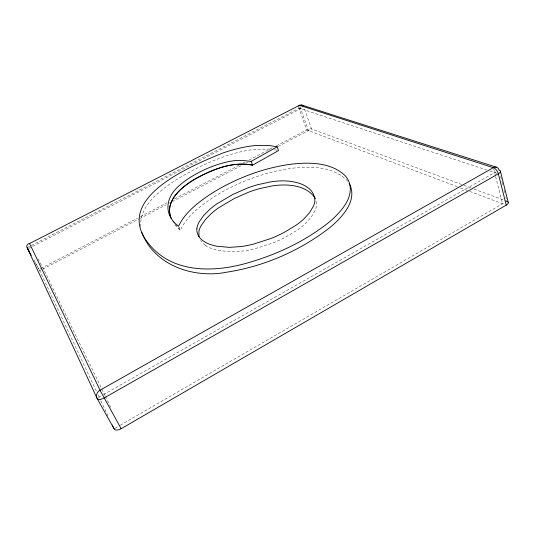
<?xml version="1.0" encoding="UTF-8"?>
<svg xmlns="http://www.w3.org/2000/svg" width="535" height="535" viewBox="0 0 535 535"><rect width="100%" height="100%" fill="white"/><g stroke="black" fill="none" stroke-linecap="round" stroke-linejoin="round"><path stroke-width="0.4" stroke-dasharray="2.67 2.01" d="M140.672 226.78C139.454 206.918 157.076 192.988 171.722 182.723C188.052 172.056 205.607 163.195 223.991 156.668A66.3 23.627 -22.6 0 1 240.837 151.786A66.2 23.587 -22.6 0 1 256.446 149.205L270.275 149.145M114.784 428.421L118.248 426.415M120.355 425.191L504.398 202.665M505.02 202.304L506.886 201.22L505.883 197.228M98.447 397.458L101.289 395.84M103.436 394.623L495.885 171.869M96.32 391.045L39.102 269.413L42.038 267.888M105.061 395.639L42.773 267.507L137.435 218.18M140.391 216.642L167.007 202.772M174.403 198.92L239.466 165.014M243.164 163.088L245.378 161.938M249.076 160.012L273.472 147.299M276.435 145.754L306.742 129.958A3.765 1.264 -20.1 0 1 311.557 128.955L463.129 185.036M41.944 269.566L39.724 270.723L35.317 262.718M42.68 269.185L138.913 218.996M139.648 218.608L166.298 204.711M169.261 203.166L171.481 202.009M172.223 201.628L241.8 165.335M246.24 163.021L248.467 161.864M278.073 146.423L311.557 128.955L304.141 107.869M27.138 247.651L299.018 108.17A3.812 1.177 -20.4 0 1 302.429 107.053M28.449 248.501L302.596 107.742M274.508 149.706L276.943 150.221M298.69 106.96A3.792 1.324 63.6 0 0 299.018 108.17L486.703 169.983M489.866 171.026L496.848 173.32M463.912 185.324L470.947 187.925M474.07 189.082L506.886 201.22M457.318 186.702L306.742 129.958L299.018 108.17M460.441 187.879L469.014 191.109M469.797 191.403L504.752 204.577M205.333 245.304L200.585 240.509M174.878 224.265L180.369 230.197C186.12 217.778 196.94 208.717 207.868 200.939A85.694 34.501 -21.8 0 1 218.822 193.917C241.479 180.71 266.617 171.568 292.658 168.171C310.868 166.118 332.422 166.405 346.486 179.874A114.724 47.388 -22.5 0 1 347.884 181.559M175.273 224.747L180.369 230.197L178.563 226.198M172.858 221.45L174.477 223.704M33.919 259.983L39.102 269.413M38.012 258.8L42.773 267.507M105.428 396.388L111.253 408.379M98.099 394.823L100.587 400.113M100.941 400.869L108.05 415.976M299.961 106.672L308.421 130.594M493.731 169.093L495.43 175.781M495.631 176.583L502.539 203.741M500.666 176.456L501.87 181.251M502.071 182.047L502.873 185.244M504.077 190.039L504.88 193.235M316.366 201.401L316.486 205.761A60.442 25.038 -21.9 0 1 315.102 210.529L311.256 217.116L305.431 223.583A50.471 21.066 -21.6 0 1 297.614 229.869L285.971 236.931A55.7 23.132 -21.7 0 1 272.342 243.157L255.516 248.548A57.058 23.654 -21.8 0 1 242.903 251.015L231.214 251.771L219.009 250.601A85.506 34.601 -21.2 0 1 205.326 245.311"/><path stroke-width="0.8" d="M303.412 106.211A3.832 3.344 -70.3 0 0 299.48 105.308L29.585 243.545C27.539 243.619 25.934 246.04 27.138 247.651L97.022 398.261L114.089 428.823A6.4 3.424 -31.8 0 0 121.144 428.722L506.237 205.132A5.818 2.635 -13 0 0 507.488 201.514M277.157 146.811L268.871 145.44L255.041 145.573A66.347 23.333 -22.6 0 0 239.412 148.202A66.447 23.366 -22.6 0 0 222.547 153.117C188.882 166.76 108.685 200.384 151.338 246.816C175.079 273.245 214.495 272.228 246.053 263.347C275.685 255.088 304.295 241.8 328.497 222.66A89.151 36.507 -21.6 0 0 339.825 211.76A86.496 35.484 -21.6 0 0 347.121 201.294C350.03 195.67 351.381 188.962 349.342 182.823A115.025 46.906 -22.5 0 0 345.008 175.54C330.877 162.192 309.35 162.098 291.187 164.191C265.099 167.689 239.927 176.858 217.203 190.059A85.908 34.146 -21.9 0 0 206.209 197.067C195.262 204.818 184.401 213.826 178.563 226.198C162.192 213.853 166.118 195.67 180.85 184.281A43.061 15.201 -22.8 0 1 187.651 179.085C199.588 171.247 212.823 165.275 226.74 162.025A33.705 11.783 -22.6 0 1 235.547 160.58L243.131 160.467L251.122 161.396L277.157 146.811L278.561 150.562L252.607 165.161C232.297 161.129 211.994 169.541 194.606 179.312C181.806 186.909 164.854 200.605 170.692 217.384M496.46 167.201L301.76 105.041M121.144 428.722L100.339 390.831L29.585 243.545M27.138 247.651L29.131 251.283M27.706 248.882L31.311 255.436M315.483 198.726C308.213 186.715 292.17 184.287 279.25 185.137A55.76 22.497 -22 0 0 271.907 185.979L259.348 188.688A51.594 20.711 -22 0 0 249.37 191.891L234.337 198.485L218.354 207.981A54.309 21.895 -22.1 0 0 211.158 213.679L205.36 219.617L201.066 225.75A58.081 23.513 -22 0 0 198.873 231.521L198.966 236.831M112.317 425.044L114.089 428.823M171.307 218.721C163.563 200.391 183.425 185.364 197.549 177.633C214.221 168.779 233.454 161.302 252.607 165.161L251.122 161.396M141.849 232.511C154.368 265.561 193.971 278.702 226.593 272.208C264.136 266.443 300.282 250.734 330.175 227.315A88.924 36.882 -21.6 0 0 341.45 216.381A86.269 35.845 -21.5 0 0 348.7 205.855C351.595 200.177 352.899 193.416 350.846 187.243A114.724 47.388 -22.5 0 0 349.074 183.351M506.237 205.132L498.339 173.808A5.651 2.922 57.8 0 0 493.37 167.689L299.48 105.308A3.792 1.324 63.6 0 0 298.63 106.151M500.372 171.14L508.203 202.384M499.376 170.183A5.925 2.488 -13.9 0 1 498.339 173.808L104.131 397.993A6.534 3.257 -30.9 0 1 97.022 398.261A6.527 5.49 -31.1 0 1 100.038 390.216L493.37 167.689A5.704 4.354 -65.3 0 1 499.061 170.063M196.867 228.786C196.258 233.802 199.468 238.376 203.467 241.071A85.72 34.247 -21.2 0 0 217.123 246.26L229.334 247.364L241.038 246.561A57.205 23.413 -21.8 0 0 253.67 244.06L270.536 238.637A55.841 22.898 -21.7 0 0 284.205 232.397L295.888 225.342A50.604 20.852 -21.7 0 0 303.74 219.069L309.591 212.629L313.47 206.082A60.595 24.784 -21.9 0 0 314.874 201.347C314.948 183.679 291.508 179.84 277.698 181.071A55.901 22.263 -22 0 0 270.342 181.94L257.77 184.682A51.721 20.504 -22 0 0 247.772 187.905L232.698 194.513L216.668 203.995A54.45 21.674 -22.1 0 0 209.439 209.68L203.614 215.598L199.287 221.697A58.228 23.272 -22 0 0 197.067 227.428L196.867 228.786"/></g></svg>
